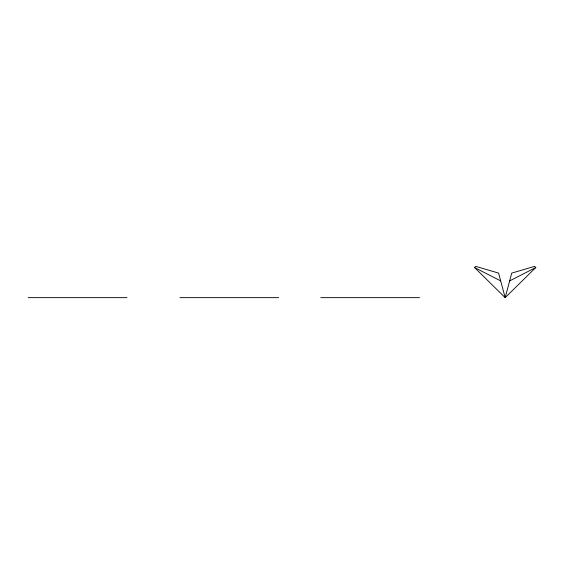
<?xml version="1.0" encoding="UTF-8"?>
<svg xmlns="http://www.w3.org/2000/svg" width="564" height="564" viewBox="0 0 564 564"><rect width="100%" height="100%" fill="white"/><g stroke="black" fill="none" stroke-linecap="round" stroke-linejoin="round"><path stroke-width="0.85" d="M474.528 267.526L475.72 266.356L498.59 273.096L505.168 297.644L535.8 267.526L534.609 266.356L511.745 273.096L505.168 297.644L474.528 267.526L500.677 280.9M509.652 280.9L535.8 267.526M28.2 297.644L126.935 297.644M179.93 297.644L278.658 297.644M320.768 297.644L419.503 297.644"/></g></svg>
